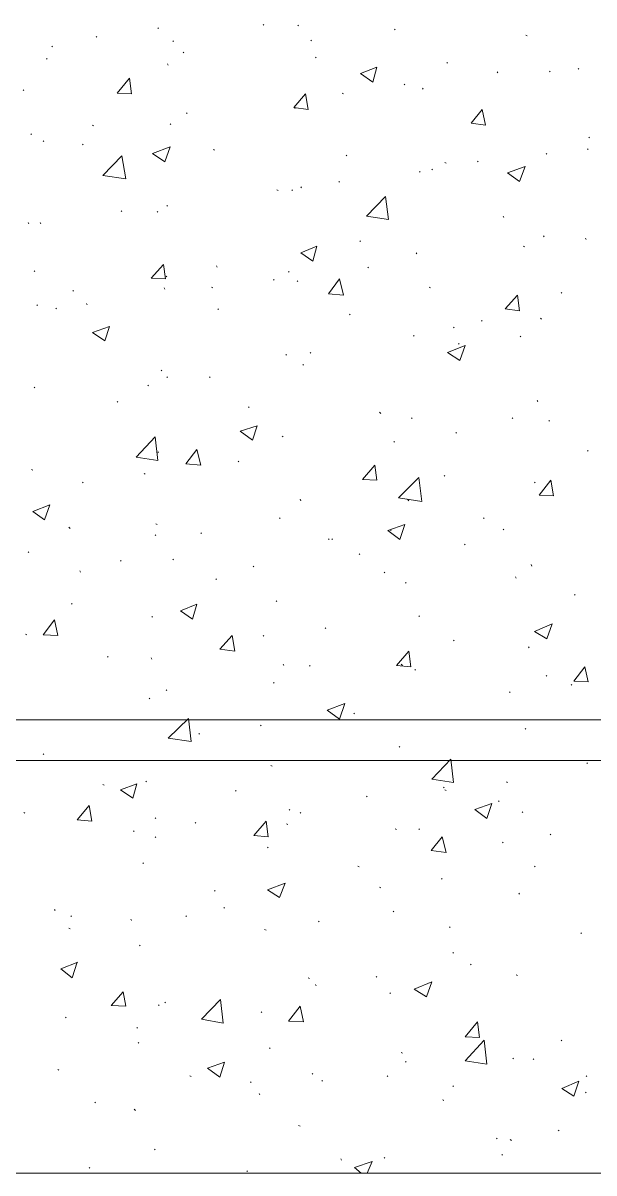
# Model space of a CAD drawing. Header units: millimetres. Extents: x 2928 to 3112, y 1220 to 1280.
# Drawn here: x 2965.923 to 2967.323, y 1240.79 to 1243.607 of the extents above; entities that cross this region are included whole.
import ezdxf

# ---------------------------------------------------------------- set-up
doc = ezdxf.new("R2010")
doc.units = ezdxf.units.MM

msp = doc.modelspace()

# ---------------------------------------------------------------- linework, layer by layer
at = {"color": 253, "linetype": 'Continuous', "lineweight": 5, "true_color": 0x9a9a9a}
for points in [[(2940.97965, 1262.56226), (2981.54689, 1262.56226), (2981.54689, 1240.79028), (2940.97965, 1240.79028)], [(2941.98633, 1261.55224), (2980.53854, 1261.55224), (2980.53854, 1241.8003), (2941.98633, 1241.8003)]]:
    msp.add_lwpolyline(points, close=True, dxfattribs=at)
msp.add_lwpolyline([(2961.3116, 1241.9003), (2980.43854, 1241.9003), (2980.43854, 1247.74538), (2972.27343, 1247.74538), (2972.27343, 1256.61384), (2980.43854, 1256.61384), (2980.43854, 1261.45224), (2961.3116, 1261.45224), (2961.3116, 1249.1904)], dxfattribs=at)
at = {"color": 92, "linetype": 'Continuous', "lineweight": 13, "true_color": 0x00b800}
for points in [[(2966.25501, 1243.59365), (2966.25334, 1243.59532), (2966.25334, 1243.59532)], [(2966.51334, 1243.60199), (2966.51168, 1243.60365), (2966.51168, 1243.60365)], [(2966.59835, 1243.60032), (2966.59668, 1243.60199), (2966.59668, 1243.60199)], [(2966.83502, 1243.59032), (2966.83335, 1243.59199), (2966.83335, 1243.59199)], [(2967.15835, 1243.57532), (2967.15502, 1243.57699), (2967.15502, 1243.57699)], [(2965.995, 1243.54865), (2965.99334, 1243.55032), (2965.99334, 1243.55032)], [(2966.10334, 1243.57199), (2966.10167, 1243.57365), (2966.10167, 1243.57365)], [(2966.29167, 1243.56199), (2966.29001, 1243.56365), (2966.29001, 1243.56365)], [(2966.63001, 1243.56365), (2966.62835, 1243.56532), (2966.62835, 1243.56532)], [(2965.98167, 1243.51865), (2965.98, 1243.52032), (2965.98, 1243.52032)], [(2966.31667, 1243.53365), (2966.31501, 1243.53532), (2966.31501, 1243.53532)], [(2966.64168, 1243.52199), (2966.64001, 1243.52365), (2966.64001, 1243.52365)], [(2966.27834, 1243.50365), (2966.27667, 1243.50699), (2966.27667, 1243.50699)], [(2966.75001, 1243.48365), (2966.79001, 1243.49865), (2966.79001, 1243.49865)], [(2966.78001, 1243.46199), (2966.79001, 1243.49865), (2966.79001, 1243.49865)], [(2966.96335, 1243.50865), (2966.96168, 1243.51032), (2966.96168, 1243.51032)], [(2967.28502, 1243.49365), (2967.28335, 1243.49532), (2967.28335, 1243.49532)], [(2966.15334, 1243.43532), (2966.18334, 1243.47199), (2966.18334, 1243.47199)], [(2966.18834, 1243.43365), (2966.18334, 1243.47199), (2966.18334, 1243.47199)], [(2966.75001, 1243.48365), (2966.78001, 1243.46199), (2966.78001, 1243.46199)], [(2967.08669, 1243.48532), (2967.08502, 1243.48699), (2967.08502, 1243.48699)], [(2967.21502, 1243.48699), (2967.21335, 1243.48865), (2967.21335, 1243.48865)], [(2965.925, 1243.44199), (2965.92334, 1243.44365), (2965.92334, 1243.44365)], [(2966.15334, 1243.43532), (2966.18834, 1243.43365), (2966.18834, 1243.43365)], [(2966.70835, 1243.43365), (2966.70501, 1243.43532), (2966.70501, 1243.43532)], [(2966.85835, 1243.45532), (2966.85668, 1243.45699), (2966.85668, 1243.45699)], [(2966.90335, 1243.44532), (2966.90168, 1243.44699), (2966.90168, 1243.44699)], [(2966.58668, 1243.40032), (2966.61501, 1243.43365), (2966.61501, 1243.43365)], [(2966.62168, 1243.39532), (2966.61501, 1243.43365), (2966.61501, 1243.43365)], [(2966.32501, 1243.38532), (2966.32334, 1243.38698), (2966.32334, 1243.38698)], [(2966.58668, 1243.40032), (2966.62168, 1243.39532), (2966.62168, 1243.39532)], [(2966.59001, 1243.39699), (2966.58834, 1243.40032), (2966.58834, 1243.40032)], [(2967.02168, 1243.36198), (2967.04835, 1243.39532), (2967.04835, 1243.39532)], [(2967.05668, 1243.35698), (2967.04835, 1243.39532), (2967.04835, 1243.39532)], [(2966.095, 1243.35532), (2966.09334, 1243.35698), (2966.09334, 1243.35698)], [(2966.28501, 1243.35865), (2966.28334, 1243.36032), (2966.28334, 1243.36032)], [(2967.02168, 1243.36198), (2967.05668, 1243.35698), (2967.05668, 1243.35698)], [(2965.94334, 1243.33365), (2965.94167, 1243.33532), (2965.94167, 1243.33532)], [(2967.31169, 1243.32532), (2967.31002, 1243.32698), (2967.31002, 1243.32698)], [(2965.97334, 1243.31698), (2965.97167, 1243.31865), (2965.97167, 1243.31865)], [(2966.07, 1243.30865), (2966.06834, 1243.31032), (2966.06834, 1243.31032)], [(2966.24001, 1243.28698), (2966.28334, 1243.30365), (2966.28334, 1243.30365)], [(2966.27001, 1243.26698), (2966.28334, 1243.30365), (2966.28334, 1243.30365)], [(2966.39168, 1243.29532), (2966.39001, 1243.29698), (2966.39001, 1243.29698)], [(2967.30836, 1243.29698), (2967.30669, 1243.29865), (2967.30669, 1243.29865)], [(2966.11834, 1243.23365), (2966.16501, 1243.28198), (2966.16501, 1243.28198)], [(2966.17501, 1243.22532), (2966.16501, 1243.28198), (2966.16501, 1243.28198)], [(2966.24001, 1243.28698), (2966.27001, 1243.26698), (2966.27001, 1243.26698)], [(2966.71668, 1243.28198), (2966.71501, 1243.28365), (2966.71501, 1243.28365)], [(2967.03835, 1243.26698), (2967.03668, 1243.26865), (2967.03668, 1243.26865)], [(2967.20669, 1243.28532), (2967.20502, 1243.28698), (2967.20502, 1243.28698)], [(2966.89668, 1243.24198), (2966.89502, 1243.24365), (2966.89502, 1243.24365)], [(2966.92668, 1243.24698), (2966.92502, 1243.24865), (2966.92502, 1243.24865)], [(2966.96002, 1243.26365), (2966.95668, 1243.26532), (2966.95668, 1243.26532)], [(2967.11002, 1243.24032), (2967.15335, 1243.25532), (2967.15335, 1243.25532)], [(2967.11002, 1243.24032), (2967.14002, 1243.21865), (2967.14002, 1243.21865)], [(2967.14002, 1243.21865), (2967.15335, 1243.25532), (2967.15335, 1243.25532)], [(2966.11834, 1243.23365), (2966.17501, 1243.22532), (2966.17501, 1243.22532)], [(2966.69835, 1243.21698), (2966.69668, 1243.21865), (2966.69668, 1243.21865)], [(2966.54834, 1243.19698), (2966.54501, 1243.19865), (2966.54501, 1243.19865)], [(2966.58334, 1243.19698), (2966.58168, 1243.19865), (2966.58168, 1243.19865)], [(2966.60501, 1243.20365), (2966.60335, 1243.20532), (2966.60335, 1243.20532)], [(2966.76501, 1243.13365), (2966.81168, 1243.18198), (2966.81168, 1243.18198)], [(2966.81835, 1243.12531), (2966.81168, 1243.18198), (2966.81168, 1243.18198)], [(2966.27667, 1243.15865), (2966.27501, 1243.16031), (2966.27501, 1243.16031)], [(2966.16501, 1243.14531), (2966.16334, 1243.14698), (2966.16334, 1243.14698)], [(2966.25334, 1243.14365), (2966.25167, 1243.14531), (2966.25167, 1243.14531)], [(2966.76501, 1243.13365), (2966.81835, 1243.12531), (2966.81835, 1243.12531)], [(2967.10169, 1243.13031), (2967.10002, 1243.13365), (2967.10002, 1243.13365)], [(2965.93667, 1243.11531), (2965.935, 1243.11865), (2965.935, 1243.11865)], [(2965.96667, 1243.11531), (2965.965, 1243.11865), (2965.965, 1243.11865)], [(2966.75001, 1243.07198), (2966.74835, 1243.07365), (2966.74835, 1243.07365)], [(2967.20002, 1243.08365), (2967.19835, 1243.08531), (2967.19835, 1243.08531)], [(2967.30336, 1243.07698), (2967.30169, 1243.08031), (2967.30169, 1243.08031)], [(2966.60335, 1243.04365), (2966.64335, 1243.06031), (2966.64335, 1243.06031)], [(2966.60335, 1243.04365), (2966.63335, 1243.02365), (2966.63335, 1243.02365)], [(2966.63335, 1243.02365), (2966.64335, 1243.06031), (2966.64335, 1243.06031)], [(2966.88835, 1243.04198), (2966.88668, 1243.04365), (2966.88668, 1243.04365)], [(2967.15169, 1243.05865), (2967.15002, 1243.06031), (2967.15002, 1243.06031)], [(2966.23667, 1242.98198), (2966.26667, 1243.01531), (2966.26667, 1243.01531)], [(2966.27167, 1242.98031), (2966.26667, 1243.01531), (2966.26667, 1243.01531)], [(2965.95167, 1242.99865), (2965.95, 1243.00031), (2965.95, 1243.00031)], [(2966.27501, 1242.98531), (2966.27334, 1242.98698), (2966.27334, 1242.98698)], [(2966.39834, 1243.00865), (2966.39668, 1243.01198), (2966.39668, 1243.01198)], [(2966.57501, 1242.99698), (2966.57334, 1242.99865), (2966.57334, 1242.99865)], [(2966.77001, 1243.00698), (2966.76835, 1243.00865), (2966.76835, 1243.00865)], [(2966.23667, 1242.98198), (2966.27167, 1242.98031), (2966.27167, 1242.98031)], [(2966.27001, 1242.95531), (2966.26834, 1242.95865), (2966.26834, 1242.95865)], [(2966.38834, 1242.95865), (2966.38501, 1242.96031), (2966.38501, 1242.96031)], [(2966.53834, 1242.97698), (2966.53668, 1242.97865), (2966.53668, 1242.97865)], [(2966.59668, 1242.97365), (2966.59501, 1242.97531), (2966.59501, 1242.97531)], [(2966.67168, 1242.94365), (2966.69835, 1242.98031), (2966.69835, 1242.98031)], [(2966.70835, 1242.94031), (2966.69835, 1242.98031), (2966.69835, 1242.98031)], [(2966.92168, 1242.95865), (2966.91835, 1242.96031), (2966.91835, 1242.96031)], [(2966.04667, 1242.95031), (2966.045, 1242.95198), (2966.045, 1242.95198)], [(2966.67168, 1242.94365), (2966.70835, 1242.94031), (2966.70835, 1242.94031)], [(2967.10502, 1242.90698), (2967.13502, 1242.94031), (2967.13502, 1242.94031)], [(2967.14002, 1242.90198), (2967.13502, 1242.94031), (2967.13502, 1242.94031)], [(2967.24335, 1242.94531), (2967.24169, 1242.94698), (2967.24169, 1242.94698)], [(2965.95834, 1242.91531), (2965.95667, 1242.91698), (2965.95667, 1242.91698)], [(2966.005, 1242.90698), (2966.00334, 1242.90864), (2966.00334, 1242.90864)], [(2966.08, 1242.91698), (2966.07834, 1242.92031), (2966.07834, 1242.92031)], [(2966.40168, 1242.90531), (2966.40001, 1242.90698), (2966.40001, 1242.90698)], [(2967.10502, 1242.90698), (2967.14002, 1242.90198), (2967.14002, 1242.90198)], [(2966.72501, 1242.89198), (2966.72335, 1242.89364), (2966.72335, 1242.89364)], [(2967.04835, 1242.87698), (2967.04668, 1242.87864), (2967.04668, 1242.87864)], [(2967.19335, 1242.88198), (2967.19169, 1242.88364), (2967.19169, 1242.88364)], [(2966.09334, 1242.84864), (2966.13501, 1242.86364), (2966.13501, 1242.86364)], [(2966.09334, 1242.84864), (2966.12334, 1242.82864), (2966.12334, 1242.82864)], [(2966.12334, 1242.82864), (2966.13501, 1242.86364), (2966.13501, 1242.86364)], [(2966.98002, 1242.86031), (2966.97835, 1242.86198), (2966.97835, 1242.86198)], [(2966.88168, 1242.84031), (2966.88002, 1242.84198), (2966.88002, 1242.84198)], [(2966.96335, 1242.80031), (2967.00668, 1242.81698), (2967.00668, 1242.81698)], [(2966.99168, 1242.82031), (2966.99002, 1242.82198), (2966.99002, 1242.82198)], [(2966.99335, 1242.78031), (2967.00668, 1242.81698), (2967.00668, 1242.81698)], [(2967.14335, 1242.83864), (2967.14169, 1242.84031), (2967.14169, 1242.84031)], [(2966.56834, 1242.79364), (2966.56668, 1242.79531), (2966.56668, 1242.79531)], [(2966.62835, 1242.79864), (2966.62668, 1242.80031), (2966.62668, 1242.80031)], [(2966.96335, 1242.80031), (2966.99335, 1242.78031), (2966.99335, 1242.78031)], [(2966.61001, 1242.76864), (2966.60835, 1242.77031), (2966.60835, 1242.77031)], [(2966.26334, 1242.75531), (2966.26167, 1242.75698), (2966.26167, 1242.75698)], [(2966.27667, 1242.73864), (2966.27501, 1242.74031), (2966.27501, 1242.74031)], [(2966.38168, 1242.73864), (2966.38001, 1242.74031), (2966.38001, 1242.74031)], [(2965.95167, 1242.71364), (2965.95, 1242.71531), (2965.95, 1242.71531)], [(2966.23001, 1242.71864), (2966.22834, 1242.72031), (2966.22834, 1242.72031)], [(2966.15501, 1242.67864), (2966.15334, 1242.68031), (2966.15334, 1242.68031)], [(2967.18502, 1242.68031), (2967.18335, 1242.68197), (2967.18335, 1242.68197)], [(2966.47668, 1242.66531), (2966.47501, 1242.66697), (2966.47501, 1242.66697)], [(2966.80001, 1242.65031), (2966.79668, 1242.65364), (2966.79668, 1242.65364)], [(2966.45501, 1242.60697), (2966.49668, 1242.62031), (2966.49668, 1242.62031)], [(2966.48501, 1242.58531), (2966.49668, 1242.62031), (2966.49668, 1242.62031)], [(2966.87668, 1242.63864), (2966.87502, 1242.64031), (2966.87502, 1242.64031)], [(2967.12335, 1242.63864), (2967.12169, 1242.64031), (2967.12169, 1242.64031)], [(2967.21335, 1242.63197), (2967.21169, 1242.63364), (2967.21169, 1242.63364)], [(2966.20001, 1242.54364), (2966.24667, 1242.59364), (2966.24667, 1242.59364)], [(2966.25334, 1242.53531), (2966.24667, 1242.59364), (2966.24667, 1242.59364)], [(2966.45501, 1242.60697), (2966.48501, 1242.58531), (2966.48501, 1242.58531)], [(2966.56001, 1242.59364), (2966.55834, 1242.59531), (2966.55834, 1242.59531)], [(2966.98502, 1242.60197), (2966.98335, 1242.60364), (2966.98335, 1242.60364)], [(2966.83335, 1242.58031), (2966.83168, 1242.58197), (2966.83168, 1242.58197)], [(2966.20001, 1242.54364), (2966.25334, 1242.53531), (2966.25334, 1242.53531)], [(2966.25501, 1242.55531), (2966.25334, 1242.55697), (2966.25334, 1242.55697)], [(2966.32167, 1242.52697), (2966.34834, 1242.56197), (2966.34834, 1242.56197)], [(2966.35834, 1242.52364), (2966.34834, 1242.56197), (2966.34834, 1242.56197)], [(2967.30836, 1242.55864), (2967.30669, 1242.56031), (2967.30669, 1242.56031)], [(2965.94667, 1242.51197), (2965.94334, 1242.51364), (2965.94334, 1242.51364)], [(2966.32167, 1242.52697), (2966.35834, 1242.52364), (2966.35834, 1242.52364)], [(2966.45168, 1242.53197), (2966.45001, 1242.53364), (2966.45001, 1242.53364)], [(2966.75501, 1242.48864), (2966.78501, 1242.52364), (2966.78501, 1242.52364)], [(2966.79001, 1242.48697), (2966.78501, 1242.52364), (2966.78501, 1242.52364)], [(2966.07, 1242.48031), (2966.06834, 1242.48197), (2966.06834, 1242.48197)], [(2966.22167, 1242.50197), (2966.22001, 1242.50364), (2966.22001, 1242.50364)], [(2966.75501, 1242.48864), (2966.79001, 1242.48697), (2966.79001, 1242.48697)], [(2966.84335, 1242.44364), (2966.89335, 1242.49364), (2966.89335, 1242.49364)], [(2966.90002, 1242.4353), (2966.89335, 1242.49364), (2966.89335, 1242.49364)], [(2966.95668, 1242.49697), (2966.95502, 1242.49864), (2966.95502, 1242.49864)], [(2967.17835, 1242.48031), (2967.17669, 1242.48197), (2967.17669, 1242.48197)], [(2967.18835, 1242.4503), (2967.21669, 1242.48697), (2967.21669, 1242.48697)], [(2967.22335, 1242.44864), (2967.21669, 1242.48697), (2967.21669, 1242.48697)], [(2967.18835, 1242.4503), (2967.22335, 1242.44864), (2967.22335, 1242.44864)], [(2965.94667, 1242.4103), (2965.98834, 1242.42697), (2965.98834, 1242.42697)], [(2965.975, 1242.3903), (2965.98834, 1242.42697), (2965.98834, 1242.42697)], [(2966.60335, 1242.43697), (2966.60168, 1242.4403), (2966.60168, 1242.4403)], [(2966.84335, 1242.44364), (2966.90002, 1242.4353), (2966.90002, 1242.4353)], [(2966.86835, 1242.43697), (2966.86502, 1242.4403), (2966.86502, 1242.4403)], [(2965.94667, 1242.4103), (2965.975, 1242.3903), (2965.975, 1242.3903)], [(2966.55334, 1242.39364), (2966.55168, 1242.3953), (2966.55168, 1242.3953)], [(2967.05335, 1242.39364), (2967.05168, 1242.3953), (2967.05168, 1242.3953)], [(2966.03834, 1242.36864), (2966.035, 1242.37197), (2966.035, 1242.37197)], [(2966.25167, 1242.37864), (2966.24834, 1242.3803), (2966.24834, 1242.3803)], [(2966.81668, 1242.36364), (2966.85835, 1242.37864), (2966.85835, 1242.37864)], [(2966.82501, 1242.36364), (2966.82335, 1242.3653), (2966.82335, 1242.3653)], [(2966.84668, 1242.34197), (2966.85835, 1242.37864), (2966.85835, 1242.37864)], [(2967.10169, 1242.3653), (2967.10002, 1242.36697), (2967.10002, 1242.36697)], [(2966.24834, 1242.35197), (2966.24667, 1242.35364), (2966.24667, 1242.35364)], [(2966.36001, 1242.35697), (2966.35834, 1242.35864), (2966.35834, 1242.35864)], [(2966.67335, 1242.34197), (2966.67168, 1242.34364), (2966.67168, 1242.34364)], [(2966.68168, 1242.34197), (2966.68001, 1242.34364), (2966.68001, 1242.34364)], [(2966.81668, 1242.36364), (2966.84668, 1242.34197), (2966.84668, 1242.34197)], [(2965.93667, 1242.3103), (2965.935, 1242.31197), (2965.935, 1242.31197)], [(2967.00668, 1242.32864), (2967.00502, 1242.3303), (2967.00502, 1242.3303)], [(2966.16334, 1242.28864), (2966.16167, 1242.2903), (2966.16167, 1242.2903)], [(2966.29167, 1242.29197), (2966.29001, 1242.29364), (2966.29001, 1242.29364)], [(2966.74835, 1242.3053), (2966.74668, 1242.30697), (2966.74668, 1242.30697)], [(2966.06334, 1242.26197), (2966.06167, 1242.2653), (2966.06167, 1242.2653)], [(2966.48834, 1242.2753), (2966.48668, 1242.27697), (2966.48668, 1242.27697)], [(2966.81001, 1242.2603), (2966.80835, 1242.26197), (2966.80835, 1242.26197)], [(2967.17002, 1242.27697), (2967.16835, 1242.2803), (2967.16835, 1242.2803)], [(2966.39668, 1242.24364), (2966.39501, 1242.2453), (2966.39501, 1242.2453)], [(2966.86168, 1242.2353), (2966.86002, 1242.23697), (2966.86002, 1242.23697)], [(2967.13169, 1242.24697), (2967.13002, 1242.2503), (2967.13002, 1242.2503)], [(2967.27669, 1242.2053), (2967.27502, 1242.20697), (2967.27502, 1242.20697)], [(2966.04334, 1242.18363), (2966.04167, 1242.1853), (2966.04167, 1242.1853)], [(2966.30834, 1242.16697), (2966.34834, 1242.18363), (2966.34834, 1242.18363)], [(2966.33834, 1242.14697), (2966.34834, 1242.18363), (2966.34834, 1242.18363)], [(2966.54501, 1242.1903), (2966.54334, 1242.19197), (2966.54334, 1242.19197)], [(2965.97167, 1242.10863), (2966, 1242.1453), (2966, 1242.1453)], [(2966.00834, 1242.10697), (2966, 1242.1453), (2966, 1242.1453)], [(2966.24001, 1242.15197), (2966.23834, 1242.15363), (2966.23834, 1242.15363)], [(2966.30834, 1242.16697), (2966.33834, 1242.14697), (2966.33834, 1242.14697)], [(2966.89502, 1242.15363), (2966.89335, 1242.1553), (2966.89335, 1242.1553)], [(2966.66501, 1242.12363), (2966.66335, 1242.1253), (2966.66335, 1242.1253)], [(2967.17669, 1242.11697), (2967.22002, 1242.1353), (2967.22002, 1242.1353)], [(2967.17669, 1242.11697), (2967.20669, 1242.09863), (2967.20669, 1242.09863)], [(2967.20669, 1242.09863), (2967.22002, 1242.1353), (2967.22002, 1242.1353)], [(2965.93167, 1242.10863), (2965.92834, 1242.1103), (2965.92834, 1242.1103)], [(2965.97167, 1242.10863), (2966.00834, 1242.10697), (2966.00834, 1242.10697)], [(2966.40501, 1242.07363), (2966.43501, 1242.10697), (2966.43501, 1242.10697)], [(2966.44168, 1242.06863), (2966.43501, 1242.10697), (2966.43501, 1242.10697)], [(2966.51334, 1242.1053), (2966.51168, 1242.10697), (2966.51168, 1242.10697)], [(2966.98002, 1242.09363), (2966.97835, 1242.0953), (2966.97835, 1242.0953)], [(2966.13167, 1242.05363), (2966.13001, 1242.0553), (2966.13001, 1242.0553)], [(2966.40501, 1242.07363), (2966.44168, 1242.06863), (2966.44168, 1242.06863)], [(2966.83835, 1242.03363), (2966.86835, 1242.06863), (2966.86835, 1242.06863)], [(2966.87335, 1242.0303), (2966.86835, 1242.06863), (2966.86835, 1242.06863)], [(2967.16335, 1242.07697), (2967.16169, 1242.07863), (2967.16169, 1242.07863)], [(2966.23834, 1242.04863), (2966.23667, 1242.05197), (2966.23667, 1242.05197)], [(2966.56168, 1242.03363), (2966.56001, 1242.03697), (2966.56001, 1242.03697)], [(2966.62668, 1242.03197), (2966.62501, 1242.03363), (2966.62501, 1242.03363)], [(2966.83835, 1242.03363), (2966.87335, 1242.0303), (2966.87335, 1242.0303)], [(2966.85335, 1242.03363), (2966.85002, 1242.03697), (2966.85002, 1242.03697)], [(2967.27335, 1241.9953), (2967.30002, 1242.0303), (2967.30002, 1242.0303)], [(2967.30836, 1241.99363), (2967.30002, 1242.0303), (2967.30002, 1242.0303)], [(2966.88502, 1242.02197), (2966.88335, 1242.02363), (2966.88335, 1242.02363)], [(2967.20669, 1242.00697), (2967.20502, 1242.00863), (2967.20502, 1242.00863)], [(2966.27501, 1241.97196), (2966.27334, 1241.97363), (2966.27334, 1241.97363)], [(2966.53834, 1241.9903), (2966.53668, 1241.99196), (2966.53668, 1241.99196)], [(2967.26835, 1241.9853), (2967.26669, 1241.98696), (2967.26669, 1241.98696)], [(2967.27335, 1241.9953), (2967.30836, 1241.99363), (2967.30836, 1241.99363)], [(2966.23334, 1241.95196), (2966.23167, 1241.95363), (2966.23167, 1241.95363)], [(2967.11669, 1241.96696), (2967.11502, 1241.96863), (2967.11502, 1241.96863)], [(2966.66835, 1241.92363), (2966.71168, 1241.9403), (2966.71168, 1241.9403)], [(2966.66835, 1241.92363), (2966.69835, 1241.90196), (2966.69835, 1241.90196)], [(2966.69835, 1241.90196), (2966.71168, 1241.9403), (2966.71168, 1241.9403)], [(2966.73501, 1241.9153), (2966.73335, 1241.91696), (2966.73335, 1241.91696)], [(2966.27834, 1241.8553), (2966.32834, 1241.90363), (2966.32834, 1241.90363)], [(2966.33501, 1241.84696), (2966.32834, 1241.90363), (2966.32834, 1241.90363)], [(2966.50668, 1241.8853), (2966.50501, 1241.88696), (2966.50501, 1241.88696)], [(2966.35501, 1241.8653), (2966.35334, 1241.86696), (2966.35334, 1241.86696)], [(2967.15502, 1241.87696), (2967.15335, 1241.87863), (2967.15335, 1241.87863)], [(2966.27834, 1241.8553), (2966.33501, 1241.84696), (2966.33501, 1241.84696)], [(2966.84668, 1241.83363), (2966.84502, 1241.8353), (2966.84502, 1241.8353)], [(2965.97334, 1241.8153), (2965.97167, 1241.81696), (2965.97167, 1241.81696)], [(2966.92502, 1241.75529), (2966.97168, 1241.80363), (2966.97168, 1241.80363)], [(2966.97835, 1241.74696), (2966.97168, 1241.80363), (2966.97168, 1241.80363)], [(2966.53334, 1241.78696), (2966.53001, 1241.78863), (2966.53001, 1241.78863)], [(2967.30669, 1241.79363), (2967.30502, 1241.7953), (2967.30502, 1241.7953)], [(2966.22501, 1241.74863), (2966.22334, 1241.75029), (2966.22334, 1241.75029)], [(2966.92502, 1241.75529), (2966.97835, 1241.74696), (2966.97835, 1241.74696)], [(2967.11002, 1241.74696), (2967.10835, 1241.74863), (2967.10835, 1241.74863)], [(2966.12167, 1241.74029), (2966.11834, 1241.74196), (2966.11834, 1241.74196)], [(2966.16167, 1241.72863), (2966.20167, 1241.74363), (2966.20167, 1241.74363)], [(2966.16167, 1241.72863), (2966.19167, 1241.70863), (2966.19167, 1241.70863)], [(2966.19167, 1241.70863), (2966.20167, 1241.74363), (2966.20167, 1241.74363)], [(2966.44501, 1241.72529), (2966.44334, 1241.72696), (2966.44334, 1241.72696)], [(2966.95502, 1241.73363), (2966.95335, 1241.73529), (2966.95335, 1241.73529)], [(2966.96002, 1241.72696), (2966.95668, 1241.72863), (2966.95668, 1241.72863)], [(2966.055, 1241.65529), (2966.085, 1241.69029), (2966.085, 1241.69029)], [(2966.09167, 1241.65196), (2966.085, 1241.69029), (2966.085, 1241.69029)], [(2966.76668, 1241.71196), (2966.76501, 1241.71363), (2966.76501, 1241.71363)], [(2967.03002, 1241.68029), (2967.07169, 1241.69529), (2967.07169, 1241.69529)], [(2967.06002, 1241.65863), (2967.07169, 1241.69529), (2967.07169, 1241.69529)], [(2967.09002, 1241.70029), (2967.08835, 1241.70196), (2967.08835, 1241.70196)], [(2965.92667, 1241.67196), (2965.925, 1241.67363), (2965.925, 1241.67363)], [(2966.57668, 1241.67863), (2966.57501, 1241.68029), (2966.57501, 1241.68029)], [(2966.60335, 1241.67196), (2966.60168, 1241.67363), (2966.60168, 1241.67363)], [(2967.03002, 1241.68029), (2967.06002, 1241.65863), (2967.06002, 1241.65863)], [(2967.14835, 1241.67363), (2967.14669, 1241.67529), (2967.14669, 1241.67529)], [(2966.055, 1241.65529), (2966.09167, 1241.65196), (2966.09167, 1241.65196)], [(2966.24834, 1241.65863), (2966.24667, 1241.66029), (2966.24667, 1241.66029)], [(2966.34667, 1241.64696), (2966.34501, 1241.64863), (2966.34501, 1241.64863)], [(2966.48834, 1241.61696), (2966.51834, 1241.65196), (2966.51834, 1241.65196)], [(2966.52334, 1241.61363), (2966.51834, 1241.65196), (2966.51834, 1241.65196)], [(2966.57168, 1241.64363), (2966.56834, 1241.64529), (2966.56834, 1241.64529)], [(2966.83835, 1241.63196), (2966.83502, 1241.63363), (2966.83502, 1241.63363)], [(2966.89502, 1241.63196), (2966.89335, 1241.63363), (2966.89335, 1241.63363)], [(2966.19501, 1241.62696), (2966.19334, 1241.62863), (2966.19334, 1241.62863)], [(2966.24834, 1241.61196), (2966.24667, 1241.61363), (2966.24667, 1241.61363)], [(2966.48834, 1241.61696), (2966.52334, 1241.61363), (2966.52334, 1241.61363)], [(2966.92335, 1241.58029), (2966.95002, 1241.61363), (2966.95002, 1241.61363)], [(2966.96002, 1241.57529), (2966.95002, 1241.61363), (2966.95002, 1241.61363)], [(2967.21669, 1241.61863), (2967.21502, 1241.62029), (2967.21502, 1241.62029)], [(2966.52334, 1241.58696), (2966.52168, 1241.58863), (2966.52168, 1241.58863)], [(2966.92335, 1241.58029), (2966.96002, 1241.57529), (2966.96002, 1241.57529)], [(2967.10002, 1241.59863), (2967.09835, 1241.60029), (2967.09835, 1241.60029)], [(2966.21834, 1241.54863), (2966.21667, 1241.55029), (2966.21667, 1241.55029)], [(2966.74668, 1241.54029), (2966.74335, 1241.54196), (2966.74335, 1241.54196)], [(2967.17835, 1241.54029), (2967.17669, 1241.54196), (2967.17669, 1241.54196)], [(2966.52168, 1241.48362), (2966.56501, 1241.50029), (2966.56501, 1241.50029)], [(2966.55168, 1241.46529), (2966.56501, 1241.50029), (2966.56501, 1241.50029)], [(2966.95002, 1241.51029), (2966.94835, 1241.51196), (2966.94835, 1241.51196)], [(2966.39334, 1241.48029), (2966.39168, 1241.48196), (2966.39168, 1241.48196)], [(2966.52168, 1241.48362), (2966.55168, 1241.46529), (2966.55168, 1241.46529)], [(2966.80001, 1241.48862), (2966.79668, 1241.49029), (2966.79668, 1241.49029)], [(2967.14002, 1241.47362), (2967.13835, 1241.47529), (2967.13835, 1241.47529)], [(2966.41668, 1241.43862), (2966.41501, 1241.44029), (2966.41501, 1241.44029)], [(2966.00167, 1241.43362), (2966, 1241.43529), (2966, 1241.43529)], [(2966.04167, 1241.41862), (2966.04, 1241.42029), (2966.04, 1241.42029)], [(2966.18834, 1241.40862), (2966.18667, 1241.41196), (2966.18667, 1241.41196)], [(2966.32334, 1241.41862), (2966.32167, 1241.42029), (2966.32167, 1241.42029)], [(2966.83168, 1241.43029), (2966.83002, 1241.43196), (2966.83002, 1241.43196)], [(2966.03834, 1241.38862), (2966.035, 1241.39029), (2966.035, 1241.39029)], [(2966.51834, 1241.38529), (2966.51501, 1241.38696), (2966.51501, 1241.38696)], [(2966.64835, 1241.40529), (2966.64668, 1241.40696), (2966.64668, 1241.40696)], [(2966.97002, 1241.39196), (2966.96835, 1241.39362), (2966.96835, 1241.39362)], [(2967.29169, 1241.37696), (2967.29002, 1241.37862), (2967.29002, 1241.37862)], [(2966.21001, 1241.34696), (2966.20834, 1241.34862), (2966.20834, 1241.34862)], [(2966.97835, 1241.32862), (2966.97668, 1241.33029), (2966.97668, 1241.33029)], [(2966.015, 1241.29029), (2966.05667, 1241.30696), (2966.05667, 1241.30696)], [(2966.04334, 1241.26862), (2966.055, 1241.30696), (2966.055, 1241.30696)], [(2967.02168, 1241.30029), (2967.02002, 1241.30196), (2967.02002, 1241.30196)], [(2966.015, 1241.29029), (2966.04334, 1241.26862), (2966.04334, 1241.26862)], [(2966.62501, 1241.26695), (2966.62168, 1241.26862), (2966.62168, 1241.26862)], [(2966.79001, 1241.27029), (2966.78835, 1241.27195), (2966.78835, 1241.27195)], [(2967.13502, 1241.27362), (2967.13169, 1241.27529), (2967.13169, 1241.27529)], [(2966.64168, 1241.24862), (2966.64001, 1241.25195), (2966.64001, 1241.25195)], [(2966.88168, 1241.24029), (2966.92502, 1241.25862), (2966.92502, 1241.25862)], [(2966.88168, 1241.24029), (2966.91168, 1241.22195), (2966.91168, 1241.22195)], [(2966.91168, 1241.22195), (2966.92502, 1241.25862), (2966.92502, 1241.25862)], [(2966.13834, 1241.20029), (2966.16834, 1241.23362), (2966.16834, 1241.23362)], [(2966.17501, 1241.19862), (2966.16834, 1241.23362), (2966.16834, 1241.23362)], [(2966.36001, 1241.16695), (2966.40668, 1241.21529), (2966.40668, 1241.21529)], [(2966.41334, 1241.15695), (2966.40668, 1241.21529), (2966.40668, 1241.21529)], [(2966.82335, 1241.23029), (2966.82168, 1241.23195), (2966.82168, 1241.23195)], [(2966.13834, 1241.20029), (2966.17501, 1241.19862), (2966.17501, 1241.19862)], [(2966.25667, 1241.20029), (2966.25501, 1241.20195), (2966.25501, 1241.20195)], [(2966.27167, 1241.20695), (2966.27001, 1241.20862), (2966.27001, 1241.20862)], [(2966.50834, 1241.18362), (2966.50668, 1241.18529), (2966.50668, 1241.18529)], [(2966.57334, 1241.16195), (2966.60168, 1241.19862), (2966.60168, 1241.19862)], [(2966.61001, 1241.16029), (2966.60168, 1241.19862), (2966.60168, 1241.19862)], [(2966.02834, 1241.17029), (2966.02667, 1241.17195), (2966.02667, 1241.17195)], [(2966.36001, 1241.16695), (2966.41334, 1241.15695), (2966.41334, 1241.15695)], [(2966.57334, 1241.16195), (2966.61001, 1241.16029), (2966.61001, 1241.16029)], [(2967.00668, 1241.12362), (2967.03668, 1241.16029), (2967.03668, 1241.16029)], [(2967.04168, 1241.12195), (2967.03668, 1241.16029), (2967.03668, 1241.16029)], [(2966.20334, 1241.14529), (2966.20167, 1241.14695), (2966.20167, 1241.14695)], [(2966.20667, 1241.10862), (2966.20501, 1241.11029), (2966.20501, 1241.11029)], [(2967.00668, 1241.12362), (2967.04168, 1241.12195), (2967.04168, 1241.12195)], [(2967.00668, 1241.06529), (2967.05335, 1241.11529), (2967.05335, 1241.11529)], [(2967.06002, 1241.05695), (2967.05335, 1241.11529), (2967.05335, 1241.11529)], [(2967.24335, 1241.11362), (2967.24169, 1241.11529), (2967.24169, 1241.11529)], [(2966.52834, 1241.09529), (2966.52668, 1241.09695), (2966.52668, 1241.09695)], [(2966.85335, 1241.08362), (2966.85002, 1241.08529), (2966.85002, 1241.08529)], [(2967.12502, 1241.07029), (2967.12335, 1241.07195), (2967.12335, 1241.07195)], [(2967.17502, 1241.06862), (2967.17335, 1241.07029), (2967.17335, 1241.07029)], [(2966.01, 1241.04195), (2966.00834, 1241.04362), (2966.00834, 1241.04362)], [(2966.37501, 1241.04695), (2966.41668, 1241.06195), (2966.41668, 1241.06195)], [(2966.37501, 1241.04695), (2966.40501, 1241.02528), (2966.40501, 1241.02528)], [(2966.40501, 1241.02528), (2966.41668, 1241.06195), (2966.41668, 1241.06195)], [(2966.86168, 1241.06195), (2966.86002, 1241.06362), (2966.86002, 1241.06362)], [(2967.00668, 1241.06529), (2967.06002, 1241.05695), (2967.06002, 1241.05695)], [(2966.33501, 1241.02695), (2966.33167, 1241.02862), (2966.33167, 1241.02862)], [(2966.48168, 1241.01195), (2966.48001, 1241.01362), (2966.48001, 1241.01362)], [(2966.63335, 1241.03195), (2966.63168, 1241.03362), (2966.63168, 1241.03362)], [(2966.65668, 1241.01528), (2966.65501, 1241.01695), (2966.65501, 1241.01695)], [(2966.81668, 1241.02695), (2966.81501, 1241.02862), (2966.81501, 1241.02862)], [(2967.24335, 1240.99695), (2967.28502, 1241.01528), (2967.28502, 1241.01528)], [(2967.27335, 1240.97862), (2967.28502, 1241.01528), (2967.28502, 1241.01528)], [(2967.30502, 1241.02695), (2967.30336, 1241.02862), (2967.30336, 1241.02862)], [(2966.50334, 1240.98195), (2966.50168, 1240.98528), (2966.50168, 1240.98528)], [(2966.97835, 1241.00195), (2966.97668, 1241.00362), (2966.97668, 1241.00362)], [(2967.24335, 1240.99695), (2967.27335, 1240.97862), (2967.27335, 1240.97862)], [(2967.30336, 1240.98695), (2967.30169, 1240.98862), (2967.30169, 1240.98862)], [(2966.1, 1240.96195), (2966.09834, 1240.96362), (2966.09834, 1240.96362)], [(2966.95335, 1240.96695), (2966.95168, 1240.97028), (2966.95168, 1240.97028)], [(2966.19834, 1240.94362), (2966.19501, 1240.94695), (2966.19501, 1240.94695)], [(2966.60168, 1240.90528), (2966.59835, 1240.90695), (2966.59835, 1240.90695)], [(2967.08502, 1240.87362), (2967.08335, 1240.87528), (2967.08335, 1240.87528)], [(2967.23669, 1240.89362), (2967.23502, 1240.89528), (2967.23502, 1240.89528)], [(2966.24667, 1240.84695), (2966.24501, 1240.84862), (2966.24501, 1240.84862)], [(2967.12002, 1240.87028), (2967.11669, 1240.87195), (2967.11669, 1240.87195)], [(2966.70335, 1240.82195), (2966.70168, 1240.82528), (2966.70168, 1240.82528)], [(2966.73501, 1240.80361), (2966.77835, 1240.81861), (2966.77835, 1240.81861)], [(2966.76668, 1240.79028), (2966.77835, 1240.81861), (2966.77835, 1240.81861)], [(2966.81001, 1240.82695), (2966.80835, 1240.82862), (2966.80835, 1240.82862)], [(2967.09835, 1240.83362), (2967.09669, 1240.83528), (2967.09669, 1240.83528)], [(2966.08667, 1240.80195), (2966.085, 1240.80361), (2966.085, 1240.80361)], [(2966.47334, 1240.79361), (2966.47168, 1240.79528), (2966.47168, 1240.79528)], [(2966.73501, 1240.80361), (2966.75168, 1240.79028), (2966.75168, 1240.79028)]]:
    msp.add_lwpolyline(points, dxfattribs=at)

doc.saveas('drawing.dxf')
